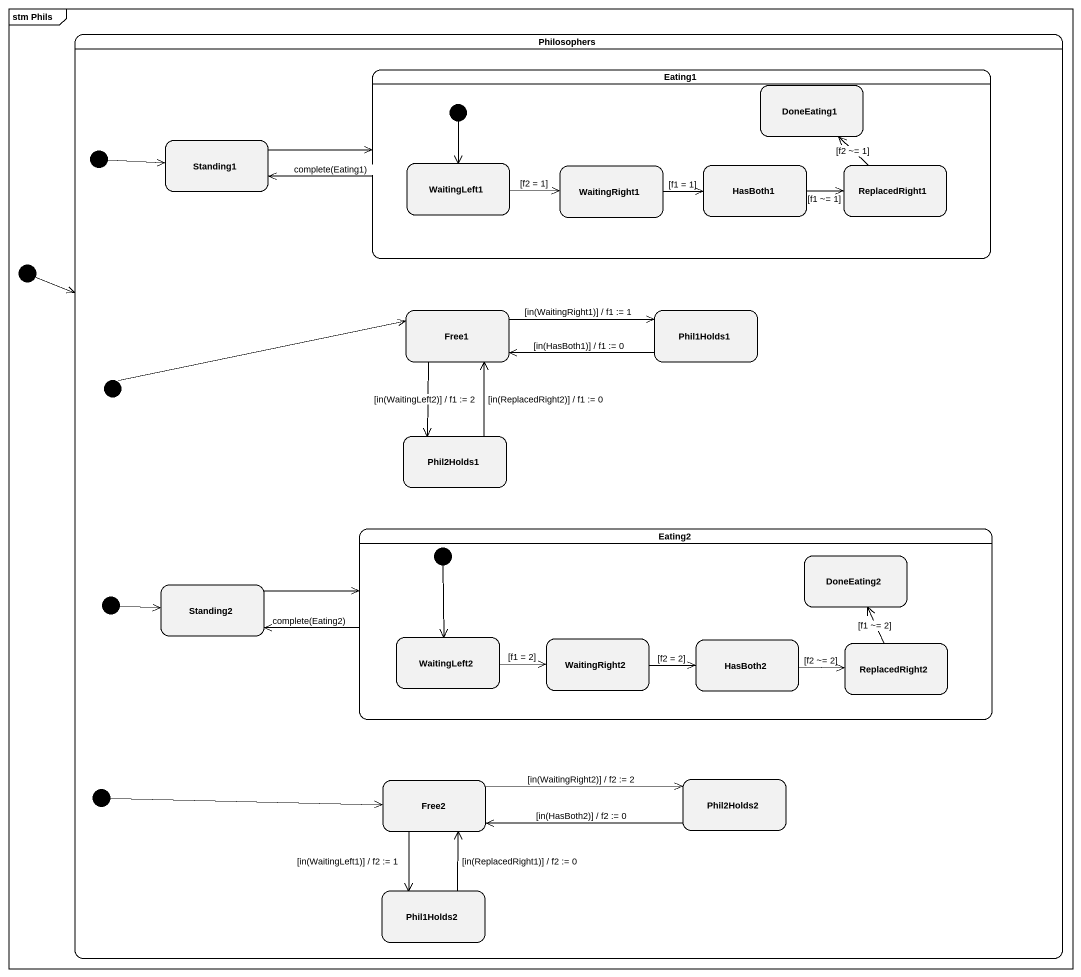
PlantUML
@startuml
mainframe stm Phils
hide empty description
state Philosophers {
  state Eating1 {
    state DoneEating1
    state WaitingLeft1
    state WaitingRight1
    state HasBoth1
    state ReplacedRight1
    [*] --> WaitingLeft1
  }
  state initial2 <<start>>
  state Standing1
  state Free1
  state Phil1Holds1
  state initial4 <<start>>
  state Phil2Holds1
  state Eating2 {
    state DoneEating2
    state WaitingLeft2
    state WaitingRight2
    state HasBoth2
    state ReplacedRight2
    [*] --> WaitingLeft2
  }
  state Standing2
  state initial6 <<start>>
  state Free2
  state Phil2Holds2
  state initial7 <<start>>
  state Phil1Holds2
}
[*] -right-> Philosophers
Eating1 -left-> Standing1 : complete(Eating1)
initial2 -right-> Standing1
Standing1 -right-> Eating1
WaitingLeft1 -right-> WaitingRight1 : [f2 = 1]
WaitingRight1 -right-> HasBoth1 : [f1 = 1]
HasBoth1 -right-> ReplacedRight1 : [f1 ~= 1]
ReplacedRight1 -up-> DoneEating1 : [f2 ~= 1]
Free1 -right-> Phil1Holds1 : [in(WaitingRight1)] / f1 := 1
Free1 --> Phil2Holds1 : [in(WaitingLeft2)] / f1 := 2
Phil1Holds1 -left-> Free1 : [in(HasBoth1)] / f1 := 0
initial4 -right-> Free1
Phil2Holds1 -up-> Free1 : [in(ReplacedRight2)] / f1 := 0
Eating2 -left-> Standing2 : complete(Eating2)
Standing2 -right-> Eating2
initial6 -right-> Standing2
WaitingLeft2 -right-> WaitingRight2 : [f1 = 2]
WaitingRight2 -right-> HasBoth2 : [f2 = 2]
HasBoth2 -right-> ReplacedRight2 : [f2 ~= 2]
ReplacedRight2 -up-> DoneEating2 : [f1 ~= 2]
Free2 -right-> Phil2Holds2 : [in(WaitingRight2)] / f2 := 2
Free2 --> Phil1Holds2 : [in(WaitingLeft1)] / f2 := 1
Phil2Holds2 -left-> Free2 : [in(HasBoth2)] / f2 := 0
initial7 -right-> Free2
Phil1Holds2 -up-> Free2 : [in(ReplacedRight1)] / f2 := 0
@enduml
